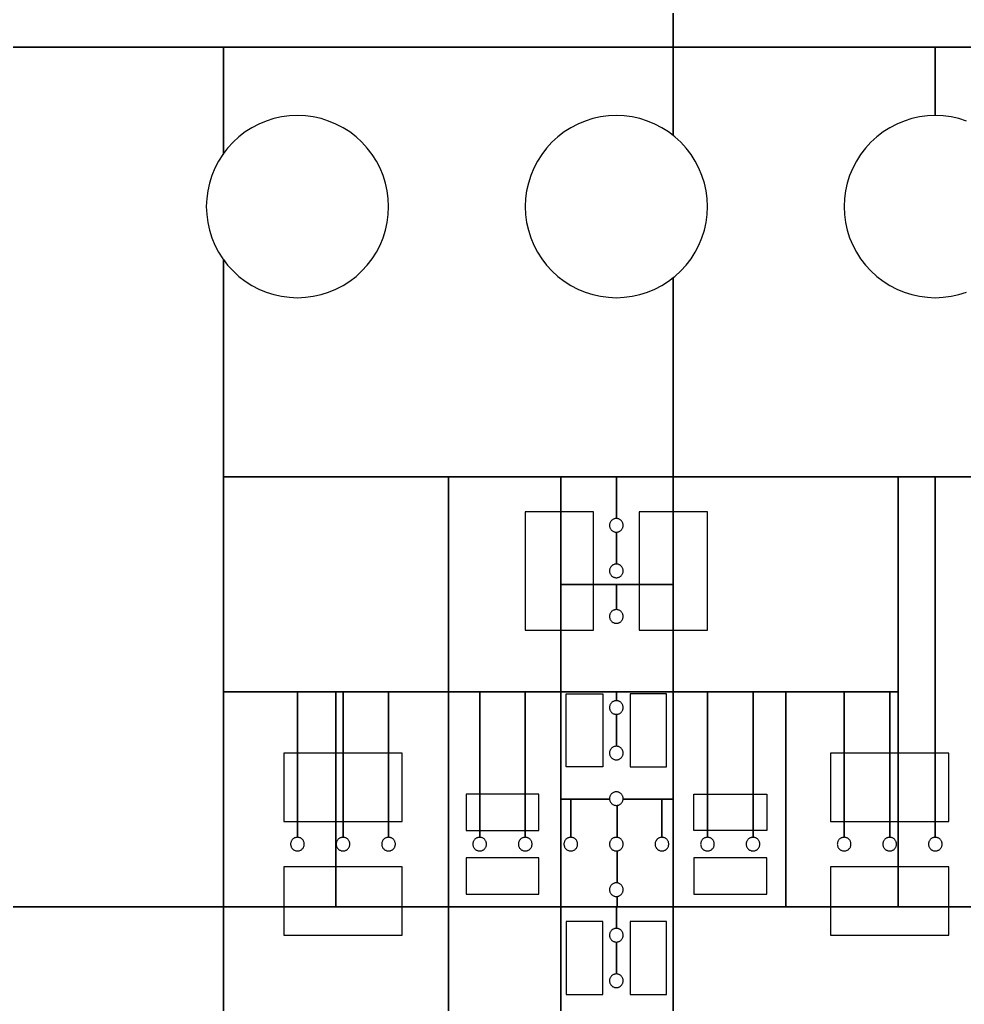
# Model space of a CAD drawing. Extents: x -52 to 52, y -50 to 50.
# Drawn here: x -41.101 to -40.8936, y 3.9998 to 4.216 of the extents above; entities that cross this region are included whole.
import ezdxf

# ---------------------------------------------------------------- set-up
doc = ezdxf.new("R2010")
doc.units = 0
for name, color, linetype in [('helperLayer', 6, 'CONTINUOUS'), ('largegap', 4, 'CONTINUOUS'), ('smallgap', 3, 'CONTINUOUS')]:
    doc.layers.add(name, color=color, linetype=linetype)

# ---------------------------------------------------------------- blocks, each defined once
blk = doc.blocks.new('Markers')
at = {"layer": 'largegap', "linetype": 'CONTINUOUS'}
for points in [[(-40.99, 4.072), (-40.975, 4.072), (-40.975, 4.098), (-40.99, 4.098), (-40.99, 4.072)], [(-40.99, 4.072), (-40.975, 4.072), (-40.975, 4.098), (-40.99, 4.098), (-40.99, 4.072)], [(-40.965, 4.072), (-40.95, 4.072), (-40.95, 4.098), (-40.965, 4.098), (-40.965, 4.072)], [(-40.965, 4.072), (-40.95, 4.072), (-40.95, 4.098), (-40.965, 4.098), (-40.965, 4.072)], [(-40.981, 4.042), (-40.981, 4.058), (-40.975, 4.058), (-40.973, 4.058), (-40.973, 4.042), (-40.981, 4.042)], [(-40.981, 4.042), (-40.981, 4.058), (-40.975, 4.058), (-40.973, 4.058), (-40.973, 4.042), (-40.981, 4.042)], [(-40.967, 4.042), (-40.959, 4.042), (-40.959, 4.058), (-40.967, 4.058), (-40.967, 4.042)], [(-40.967, 4.042), (-40.959, 4.042), (-40.959, 4.058), (-40.967, 4.058), (-40.967, 4.042)], [(-41.043, 4.03), (-41.017, 4.03), (-41.017, 4.045), (-41.043, 4.045), (-41.043, 4.03)], [(-41.043, 4.03), (-41.017, 4.03), (-41.017, 4.045), (-41.043, 4.045), (-41.043, 4.03)], [(-40.923, 4.03), (-40.897, 4.03), (-40.897, 4.045), (-40.923, 4.045), (-40.923, 4.03)], [(-40.923, 4.03), (-40.897, 4.03), (-40.897, 4.045), (-40.923, 4.045), (-40.923, 4.03)], [(-41.003, 4.028), (-40.987, 4.028), (-40.987, 4.036), (-41.003, 4.036), (-41.003, 4.028)], [(-41.003, 4.028), (-40.987, 4.028), (-40.987, 4.036), (-41.003, 4.036), (-41.003, 4.028)], [(-40.953, 4.028), (-40.953, 4.036), (-40.95, 4.036), (-40.937, 4.036), (-40.937, 4.028), (-40.953, 4.028)], [(-40.953, 4.028), (-40.953, 4.036), (-40.95, 4.036), (-40.937, 4.036), (-40.937, 4.028), (-40.953, 4.028)], [(-41.003, 4.014), (-40.987, 4.014), (-40.987, 4.022), (-41.003, 4.022), (-41.003, 4.014)], [(-41.003, 4.014), (-40.987, 4.014), (-40.987, 4.022), (-41.003, 4.022), (-41.003, 4.014)], [(-40.953, 4.014), (-40.937, 4.014), (-40.937, 4.022), (-40.953, 4.022), (-40.953, 4.014)], [(-40.953, 4.014), (-40.937, 4.014), (-40.937, 4.022), (-40.953, 4.022), (-40.953, 4.014)], [(-41.043, 4.005), (-41.017, 4.005), (-41.017, 4.02), (-41.043, 4.02), (-41.043, 4.005)], [(-41.043, 4.005), (-41.017, 4.005), (-41.017, 4.02), (-41.043, 4.02), (-41.043, 4.005)], [(-40.923, 4.005), (-40.897, 4.005), (-40.897, 4.02), (-40.923, 4.02), (-40.923, 4.005)], [(-40.923, 4.005), (-40.897, 4.005), (-40.897, 4.02), (-40.923, 4.02), (-40.923, 4.005)], [(-40.981, 3.992), (-40.973, 3.992), (-40.973, 4.008), (-40.981, 4.008), (-40.981, 3.992)], [(-40.981, 3.992), (-40.973, 3.992), (-40.973, 4.008), (-40.981, 4.008), (-40.981, 3.992)], [(-40.967, 3.992), (-40.959, 3.992), (-40.959, 4.008), (-40.967, 4.008), (-40.967, 3.992)], [(-40.967, 3.992), (-40.959, 3.992), (-40.959, 4.008), (-40.967, 4.008), (-40.967, 3.992)]]:
    blk.add_lwpolyline(points, close=True, dxfattribs=at)
at = {"layer": 'smallgap', "linetype": 'CONTINUOUS'}
for points in [[(-40.9575, 4.375001), (-40.9575, 4.200001), (-41.155, 4.200001)], [(-40.85875, 4.105626), (-40.9, 4.105626), (-40.91, 4.105626), (-40.92, 4.105626), (-40.94, 4.105626), (-40.95, 4.105626), (-40.9575, 4.105626), (-40.9575, 4.149407), (-40.957144, 4.14968), (-40.955858, 4.150859), (-40.954679, 4.152145), (-40.953617, 4.153529), (-40.952679, 4.155001), (-40.951874, 4.156549), (-40.951206, 4.158161), (-40.950681, 4.159825), (-40.950304, 4.161528), (-40.950076, 4.163258), (-40.95, 4.165001), (-40.950076, 4.166744), (-40.950304, 4.168474), (-40.950681, 4.170177), (-40.951206, 4.171841), (-40.951874, 4.173453), (-40.952679, 4.175001), (-40.953617, 4.176473), (-40.954679, 4.177857), (-40.955858, 4.179143), (-40.957144, 4.180322), (-40.9575, 4.180595), (-40.9575, 4.200001), (-40.95, 4.200001), (-40.94, 4.200001), (-40.92, 4.200001), (-40.9, 4.200001), (-40.9, 4.185001), (-40.901743, 4.184925), (-40.903473, 4.184697), (-40.905176, 4.18432), (-40.90684, 4.183795), (-40.908452, 4.183127), (-40.91, 4.182322), (-40.911472, 4.181384), (-40.912856, 4.180322), (-40.914142, 4.179143), (-40.915321, 4.177857), (-40.916383, 4.176473), (-40.917321, 4.175001), (-40.918126, 4.173453), (-40.918794, 4.171841), (-40.919319, 4.170177), (-40.919696, 4.168474), (-40.919924, 4.166744), (-40.92, 4.165001), (-40.919924, 4.163258), (-40.919696, 4.161528), (-40.919319, 4.159825), (-40.918794, 4.158161), (-40.918126, 4.156549), (-40.917321, 4.155001), (-40.916383, 4.153529), (-40.915321, 4.152145), (-40.914142, 4.150859), (-40.912856, 4.14968), (-40.911472, 4.148618), (-40.91, 4.14768), (-40.908452, 4.146875), (-40.90684, 4.146207), (-40.905176, 4.145682), (-40.903473, 4.145305), (-40.901743, 4.145077), (-40.9, 4.145001), (-40.898257, 4.145077), (-40.896527, 4.145305), (-40.894824, 4.145682), (-40.89316, 4.146207)], [(-40.89316, 4.183795), (-40.894824, 4.18432), (-40.896527, 4.184697), (-40.898257, 4.184925), (-40.9, 4.185001), (-40.9, 4.185001), (-40.9, 4.200001), (-40.85875, 4.200001)], [(-40.85875, 4.011251), (-40.908125, 4.011251), (-40.908125, 4.105626), (-40.9, 4.105626), (-40.9, 4.026501), (-40.900131, 4.026495), (-40.90026, 4.026478), (-40.900388, 4.02645), (-40.900513, 4.026411), (-40.900634, 4.02636), (-40.90075, 4.0263), (-40.90086, 4.02623), (-40.900964, 4.02615), (-40.901061, 4.026062), (-40.901149, 4.025965), (-40.901229, 4.025861), (-40.901299, 4.025751), (-40.901359, 4.025635), (-40.90141, 4.025514), (-40.901449, 4.025389), (-40.901477, 4.025261), (-40.901494, 4.025132), (-40.9015, 4.025001), (-40.901494, 4.02487), (-40.901477, 4.024741), (-40.901449, 4.024613), (-40.90141, 4.024488), (-40.901359, 4.024367), (-40.901299, 4.024251), (-40.901229, 4.024141), (-40.901149, 4.024037), (-40.901061, 4.02394), (-40.900964, 4.023852), (-40.90086, 4.023772), (-40.90075, 4.023702), (-40.900634, 4.023642), (-40.900513, 4.023591), (-40.900388, 4.023552), (-40.90026, 4.023524), (-40.900131, 4.023507), (-40.9, 4.023501), (-40.899869, 4.023507), (-40.89974, 4.023524), (-40.899612, 4.023552), (-40.899487, 4.023591), (-40.899366, 4.023642), (-40.89925, 4.023702), (-40.89914, 4.023772), (-40.899036, 4.023852), (-40.898939, 4.02394), (-40.898851, 4.024037), (-40.898771, 4.024141), (-40.898701, 4.024251), (-40.898641, 4.024367), (-40.89859, 4.024488), (-40.898551, 4.024613), (-40.898523, 4.024741), (-40.898506, 4.02487), (-40.8985, 4.025001), (-40.898506, 4.025132), (-40.898523, 4.025261), (-40.898551, 4.025389), (-40.89859, 4.025514), (-40.898641, 4.025635), (-40.898701, 4.025751), (-40.898771, 4.025861), (-40.898851, 4.025965), (-40.898939, 4.026062), (-40.899036, 4.02615), (-40.89914, 4.02623), (-40.89925, 4.0263), (-40.899366, 4.02636), (-40.899487, 4.026411), (-40.899612, 4.02645), (-40.89974, 4.026478), (-40.899869, 4.026495), (-40.9, 4.026501), (-40.9, 4.026501), (-40.9, 4.105626), (-40.85875, 4.105626)], [(-40.982188, 3.987658), (-40.982188, 4.011251), (-40.97, 4.011251), (-40.97, 4.006501), (-40.970131, 4.006495), (-40.97026, 4.006478), (-40.970388, 4.00645), (-40.970513, 4.006411), (-40.970634, 4.00636), (-40.97075, 4.0063), (-40.97086, 4.00623), (-40.970964, 4.00615), (-40.971061, 4.006062), (-40.971149, 4.005965), (-40.971229, 4.005861), (-40.971299, 4.005751), (-40.971359, 4.005635), (-40.97141, 4.005514), (-40.971449, 4.005389), (-40.971477, 4.005261), (-40.971494, 4.005132), (-40.9715, 4.005001), (-40.971494, 4.00487), (-40.971477, 4.004741), (-40.971449, 4.004613), (-40.971424, 4.004533), (-40.97141, 4.004488), (-40.971359, 4.004367), (-40.971299, 4.004251), (-40.971229, 4.004141), (-40.971149, 4.004037), (-40.971061, 4.00394), (-40.970964, 4.003852), (-40.97086, 4.003772), (-40.97075, 4.003702), (-40.970634, 4.003642), (-40.970513, 4.003591), (-40.970388, 4.003552), (-40.97026, 4.003524), (-40.970131, 4.003507), (-40.97, 4.003501), (-40.97, 3.996501), (-40.970131, 3.996495), (-40.97026, 3.996478), (-40.970388, 3.99645), (-40.970513, 3.996411), (-40.970634, 3.99636), (-40.97075, 3.9963), (-40.97086, 3.99623), (-40.970964, 3.99615), (-40.971061, 3.996062), (-40.971149, 3.995965), (-40.971229, 3.995861), (-40.971299, 3.995751), (-40.971359, 3.995635), (-40.97141, 3.995514), (-40.971449, 3.995389), (-40.971477, 3.995261), (-40.971494, 3.995132), (-40.9715, 3.995001), (-40.971494, 3.99487), (-40.971477, 3.994741), (-40.971449, 3.994613), (-40.97141, 3.994488), (-40.971359, 3.994367), (-40.971299, 3.994251), (-40.971229, 3.994141), (-40.971149, 3.994037), (-40.971061, 3.99394), (-40.970964, 3.993852), (-40.97086, 3.993772), (-40.97075, 3.993702), (-40.970634, 3.993642), (-40.970513, 3.993591), (-40.970388, 3.993552), (-40.97026, 3.993524), (-40.970131, 3.993507), (-40.97, 3.993501), (-40.969869, 3.993507), (-40.969844, 3.99351), (-40.96974, 3.993524), (-40.969612, 3.993552), (-40.969487, 3.993591), (-40.969366, 3.993642), (-40.96925, 3.993702), (-40.96914, 3.993772), (-40.969036, 3.993852), (-40.968939, 3.99394), (-40.968851, 3.994037), (-40.968771, 3.994141), (-40.968701, 3.994251), (-40.968641, 3.994367), (-40.96859, 3.994488), (-40.968551, 3.994613), (-40.968523, 3.994741), (-40.968506, 3.99487), (-40.9685, 3.995001), (-40.968506, 3.995132), (-40.968523, 3.995261), (-40.968551, 3.995389), (-40.96859, 3.995514), (-40.968641, 3.995635), (-40.968701, 3.995751), (-40.968771, 3.995861), (-40.968851, 3.995965), (-40.968939, 3.996062), (-40.969036, 3.99615), (-40.96914, 3.99623), (-40.96925, 3.9963), (-40.969366, 3.99636), (-40.969487, 3.996411), (-40.969612, 3.99645), (-40.96974, 3.996478), (-40.969844, 3.996492), (-40.969869, 3.996495), (-40.97, 3.996501), (-40.97, 4.003501), (-40.97, 4.003501), (-40.969869, 4.003507), (-40.969844, 4.00351), (-40.96974, 4.003524), (-40.969612, 4.003552), (-40.969487, 4.003591), (-40.969366, 4.003642), (-40.96925, 4.003702), (-40.96914, 4.003772), (-40.969036, 4.003852), (-40.968939, 4.00394), (-40.968851, 4.004037), (-40.968771, 4.004141), (-40.968701, 4.004251), (-40.968641, 4.004367), (-40.96859, 4.004488), (-40.968576, 4.004533), (-40.968551, 4.004613), (-40.968523, 4.004741), (-40.968506, 4.00487), (-40.9685, 4.005001), (-40.968506, 4.005132), (-40.968523, 4.005261), (-40.968551, 4.005389), (-40.96859, 4.005514), (-40.968641, 4.005635), (-40.968701, 4.005751), (-40.968771, 4.005861), (-40.968851, 4.005965), (-40.968939, 4.006062), (-40.969036, 4.00615), (-40.96914, 4.00623), (-40.96925, 4.0063), (-40.969366, 4.00636), (-40.969487, 4.006411), (-40.969612, 4.00645), (-40.96974, 4.006478), (-40.969844, 4.006492), (-40.969869, 4.006495), (-40.97, 4.006501), (-40.97, 4.006501), (-40.97, 4.011251), (-40.9575, 4.011251), (-40.9575, 3.987658)], [(-40.76, 3.822501), (-40.9575, 3.822501), (-40.9575, 3.822501), (-40.9575, 4.011251), (-40.774501, 4.011251), (-40.774142, 4.010859), (-40.772856, 4.00968), (-40.771472, 4.008618), (-40.77, 4.00768), (-40.768452, 4.006875), (-40.76684, 4.006207), (-40.765176, 4.005682), (-40.763473, 4.005305)]]:
    blk.add_lwpolyline(points, dxfattribs=at)
for points in [[(-40.9575, 4.200001), (-40.9575, 4.294376), (-40.85875, 4.294376), (-40.85875, 4.200001), (-40.9575, 4.200001)], [(-41.155, 4.011251), (-41.155, 4.200001), (-41.05625, 4.200001), (-41.05625, 4.176646), (-41.056383, 4.176473), (-41.057321, 4.175001), (-41.058126, 4.173453), (-41.058794, 4.171841), (-41.059319, 4.170177), (-41.059696, 4.168474), (-41.059924, 4.166744), (-41.06, 4.165001), (-41.059924, 4.163258), (-41.059696, 4.161528), (-41.059319, 4.159825), (-41.058794, 4.158161), (-41.058126, 4.156549), (-41.057321, 4.155001), (-41.056383, 4.153529), (-41.05625, 4.153356), (-41.05625, 4.011251), (-41.155, 4.011251)], [(-41.05625, 4.200001), (-41, 4.200001), (-40.9575, 4.200001), (-40.9575, 4.180595), (-40.958528, 4.181384), (-40.96, 4.182322), (-40.961548, 4.183127), (-40.96316, 4.183795), (-40.964824, 4.18432), (-40.966527, 4.184697), (-40.968257, 4.184925), (-40.97, 4.185001), (-40.971743, 4.184925), (-40.973473, 4.184697), (-40.975176, 4.18432), (-40.97684, 4.183795), (-40.978452, 4.183127), (-40.98, 4.182322), (-40.981472, 4.181384), (-40.982856, 4.180322), (-40.984142, 4.179143), (-40.985321, 4.177857), (-40.986383, 4.176473), (-40.987321, 4.175001), (-40.988126, 4.173453), (-40.988794, 4.171841), (-40.989319, 4.170177), (-40.989696, 4.168474), (-40.989924, 4.166744), (-40.99, 4.165001), (-40.989924, 4.163258), (-40.989696, 4.161528), (-40.989319, 4.159825), (-40.988794, 4.158161), (-40.988126, 4.156549), (-40.987321, 4.155001), (-40.986383, 4.153529), (-40.985321, 4.152145), (-40.984142, 4.150859), (-40.982856, 4.14968), (-40.981472, 4.148618), (-40.98, 4.14768), (-40.978452, 4.146875), (-40.97684, 4.146207), (-40.975176, 4.145682), (-40.973473, 4.145305), (-40.971743, 4.145077), (-40.97, 4.145001), (-40.968257, 4.145077), (-40.966527, 4.145305), (-40.964824, 4.145682), (-40.96316, 4.146207), (-40.961548, 4.146875), (-40.96, 4.14768), (-40.958528, 4.148618), (-40.9575, 4.149407), (-40.9575, 4.105626), (-40.96, 4.105626), (-40.97, 4.105626), (-40.98, 4.105626), (-40.99, 4.105626), (-41, 4.105626), (-41.02, 4.105626), (-41.03, 4.105626), (-41.04, 4.105626), (-41.05625, 4.105626), (-41.05625, 4.153356), (-41.055321, 4.152145), (-41.054142, 4.150859), (-41.052856, 4.14968), (-41.051472, 4.148618), (-41.05, 4.14768), (-41.048452, 4.146875), (-41.04684, 4.146207), (-41.045176, 4.145682), (-41.043473, 4.145305), (-41.041743, 4.145077), (-41.04, 4.145001), (-41.038257, 4.145077), (-41.036527, 4.145305), (-41.034824, 4.145682), (-41.03316, 4.146207), (-41.031548, 4.146875), (-41.03, 4.14768), (-41.028528, 4.148618), (-41.027144, 4.14968), (-41.025858, 4.150859), (-41.024679, 4.152145), (-41.023617, 4.153529), (-41.022679, 4.155001), (-41.021874, 4.156549), (-41.021206, 4.158161), (-41.020681, 4.159825), (-41.020304, 4.161528), (-41.020076, 4.163258), (-41.02, 4.165001), (-41.020076, 4.166744), (-41.020304, 4.168474), (-41.020681, 4.170177), (-41.021206, 4.171841), (-41.021874, 4.173453), (-41.022679, 4.175001), (-41.023617, 4.176473), (-41.024679, 4.177857), (-41.025858, 4.179143), (-41.027144, 4.180322), (-41.028528, 4.181384), (-41.03, 4.182322), (-41.031548, 4.183127), (-41.03316, 4.183795), (-41.034824, 4.18432), (-41.036527, 4.184697), (-41.038257, 4.184925), (-41.04, 4.185001), (-41.041743, 4.184925), (-41.043473, 4.184697), (-41.045176, 4.18432), (-41.04684, 4.183795), (-41.048452, 4.183127), (-41.05, 4.182322), (-41.051472, 4.181384), (-41.052856, 4.180322), (-41.054142, 4.179143), (-41.055321, 4.177857), (-41.05625, 4.176646), (-41.05625, 4.200001)], [(-41.03, 4.105626), (-41.02, 4.105626), (-41.006875, 4.105626), (-41.006875, 4.058439), (-41.02, 4.058439), (-41.03, 4.058439), (-41.04, 4.058439), (-41.05625, 4.058439), (-41.05625, 4.105626), (-41.04, 4.105626), (-41.03, 4.105626)], [(-41.006875, 4.058439), (-41.006875, 4.105626), (-40.982188, 4.105626), (-40.982188, 4.058439), (-41.006875, 4.058439)], [(-40.97, 4.096501), (-40.97, 4.105626), (-40.9575, 4.105626), (-40.9575, 4.082033), (-40.97, 4.082033), (-40.982188, 4.082033), (-40.982188, 4.105626), (-40.97, 4.105626), (-40.97, 4.096501), (-40.970131, 4.096495), (-40.97026, 4.096478), (-40.970388, 4.09645), (-40.970513, 4.096411), (-40.970634, 4.09636), (-40.97075, 4.0963), (-40.97086, 4.09623), (-40.970964, 4.09615), (-40.971061, 4.096062), (-40.971149, 4.095965), (-40.971229, 4.095861), (-40.971299, 4.095751), (-40.971359, 4.095635), (-40.97141, 4.095514), (-40.971449, 4.095389), (-40.971477, 4.095261), (-40.971494, 4.095132), (-40.9715, 4.095001), (-40.971494, 4.09487), (-40.971477, 4.094741), (-40.971449, 4.094613), (-40.97141, 4.094488), (-40.971359, 4.094367), (-40.971299, 4.094251), (-40.971229, 4.094141), (-40.971149, 4.094037), (-40.971061, 4.09394), (-40.970964, 4.093852), (-40.97086, 4.093772), (-40.97075, 4.093702), (-40.970634, 4.093642), (-40.970513, 4.093591), (-40.970388, 4.093552), (-40.97026, 4.093524), (-40.970131, 4.093507), (-40.97, 4.093501), (-40.97, 4.086501), (-40.970131, 4.086495), (-40.97026, 4.086478), (-40.970388, 4.08645), (-40.970513, 4.086411), (-40.970634, 4.08636), (-40.97075, 4.0863), (-40.97086, 4.08623), (-40.970964, 4.08615), (-40.971061, 4.086062), (-40.971149, 4.085965), (-40.971229, 4.085861), (-40.971299, 4.085751), (-40.971359, 4.085635), (-40.97141, 4.085514), (-40.971449, 4.085389), (-40.971477, 4.085261), (-40.971494, 4.085132), (-40.9715, 4.085001), (-40.971494, 4.08487), (-40.971477, 4.084741), (-40.971449, 4.084613), (-40.97141, 4.084488), (-40.971359, 4.084367), (-40.971299, 4.084251), (-40.971229, 4.084141), (-40.971149, 4.084037), (-40.971061, 4.08394), (-40.970964, 4.083852), (-40.97086, 4.083772), (-40.97075, 4.083702), (-40.970634, 4.083642), (-40.970513, 4.083591), (-40.970388, 4.083552), (-40.97026, 4.083524), (-40.970131, 4.083507), (-40.97, 4.083501), (-40.969869, 4.083507), (-40.96974, 4.083524), (-40.969612, 4.083552), (-40.969487, 4.083591), (-40.969366, 4.083642), (-40.96925, 4.083702), (-40.96914, 4.083772), (-40.969036, 4.083852), (-40.968939, 4.08394), (-40.968851, 4.084037), (-40.968771, 4.084141), (-40.968701, 4.084251), (-40.968641, 4.084367), (-40.96859, 4.084488), (-40.968551, 4.084613), (-40.968523, 4.084741), (-40.968506, 4.08487), (-40.9685, 4.085001), (-40.968506, 4.085132), (-40.968523, 4.085261), (-40.968551, 4.085389), (-40.96859, 4.085514), (-40.968641, 4.085635), (-40.968701, 4.085751), (-40.968771, 4.085861), (-40.968851, 4.085965), (-40.968939, 4.086062), (-40.969036, 4.08615), (-40.96914, 4.08623), (-40.96925, 4.0863), (-40.969366, 4.08636), (-40.969487, 4.086411), (-40.969612, 4.08645), (-40.96974, 4.086478), (-40.969869, 4.086495), (-40.97, 4.086501), (-40.97, 4.093501), (-40.97, 4.093501), (-40.969869, 4.093507), (-40.96974, 4.093524), (-40.969612, 4.093552), (-40.969487, 4.093591), (-40.969366, 4.093642), (-40.96925, 4.093702), (-40.96914, 4.093772), (-40.969036, 4.093852), (-40.968939, 4.09394), (-40.968851, 4.094037), (-40.968771, 4.094141), (-40.968701, 4.094251), (-40.968641, 4.094367), (-40.96859, 4.094488), (-40.968551, 4.094613), (-40.968523, 4.094741), (-40.968506, 4.09487), (-40.9685, 4.095001), (-40.968506, 4.095132), (-40.968523, 4.095261), (-40.968551, 4.095389), (-40.96859, 4.095514), (-40.968641, 4.095635), (-40.968701, 4.095751), (-40.968771, 4.095861), (-40.968851, 4.095965), (-40.968939, 4.096062), (-40.969036, 4.09615), (-40.96914, 4.09623), (-40.96925, 4.0963), (-40.969366, 4.09636), (-40.969487, 4.096411), (-40.969612, 4.09645), (-40.96974, 4.096478), (-40.969869, 4.096495), (-40.97, 4.096501)], [(-40.92, 4.105626), (-40.91, 4.105626), (-40.908125, 4.105626), (-40.908125, 4.058439), (-40.91, 4.058439), (-40.92, 4.058439), (-40.94, 4.058439), (-40.95, 4.058439), (-40.9575, 4.058439), (-40.9575, 4.105626), (-40.95, 4.105626), (-40.94, 4.105626), (-40.92, 4.105626)], [(-40.97, 4.076501), (-40.97, 4.082033), (-40.9575, 4.082033), (-40.9575, 4.058439), (-40.982188, 4.058439), (-40.982188, 4.082033), (-40.97, 4.082033), (-40.97, 4.076501), (-40.970131, 4.076495), (-40.97026, 4.076478), (-40.970388, 4.07645), (-40.970513, 4.076411), (-40.970634, 4.07636), (-40.97075, 4.0763), (-40.97086, 4.07623), (-40.970964, 4.07615), (-40.971061, 4.076062), (-40.971149, 4.075965), (-40.971229, 4.075861), (-40.971299, 4.075751), (-40.971359, 4.075635), (-40.97141, 4.075514), (-40.971449, 4.075389), (-40.971477, 4.075261), (-40.971494, 4.075132), (-40.9715, 4.075001), (-40.971494, 4.07487), (-40.971477, 4.074741), (-40.971449, 4.074613), (-40.97141, 4.074488), (-40.971359, 4.074367), (-40.971299, 4.074251), (-40.971229, 4.074141), (-40.971149, 4.074037), (-40.971061, 4.07394), (-40.970964, 4.073852), (-40.97086, 4.073772), (-40.97075, 4.073702), (-40.970634, 4.073642), (-40.970513, 4.073591), (-40.970388, 4.073552), (-40.97026, 4.073524), (-40.970131, 4.073507), (-40.97, 4.073501), (-40.969869, 4.073507), (-40.96974, 4.073524), (-40.969612, 4.073552), (-40.969487, 4.073591), (-40.969366, 4.073642), (-40.96925, 4.073702), (-40.96914, 4.073772), (-40.969036, 4.073852), (-40.968939, 4.07394), (-40.968851, 4.074037), (-40.968771, 4.074141), (-40.968701, 4.074251), (-40.968641, 4.074367), (-40.96859, 4.074488), (-40.968551, 4.074613), (-40.968523, 4.074741), (-40.968506, 4.07487), (-40.9685, 4.075001), (-40.968506, 4.075132), (-40.968523, 4.075261), (-40.968551, 4.075389), (-40.96859, 4.075514), (-40.968641, 4.075635), (-40.968701, 4.075751), (-40.968771, 4.075861), (-40.968851, 4.075965), (-40.968939, 4.076062), (-40.969036, 4.07615), (-40.96914, 4.07623), (-40.96925, 4.0763), (-40.969366, 4.07636), (-40.969487, 4.076411), (-40.969612, 4.07645), (-40.96974, 4.076478), (-40.969869, 4.076495), (-40.97, 4.076501)], [(-41.04, 4.026501), (-41.04, 4.058439), (-41.031563, 4.058439), (-41.031563, 4.011251), (-41.05625, 4.011251), (-41.05625, 4.058439), (-41.04, 4.058439), (-41.04, 4.026501), (-41.040131, 4.026495), (-41.04026, 4.026478), (-41.040388, 4.02645), (-41.040513, 4.026411), (-41.040634, 4.02636), (-41.04075, 4.0263), (-41.04086, 4.02623), (-41.040964, 4.02615), (-41.041061, 4.026062), (-41.041149, 4.025965), (-41.041229, 4.025861), (-41.041299, 4.025751), (-41.041359, 4.025635), (-41.04141, 4.025514), (-41.041449, 4.025389), (-41.041477, 4.025261), (-41.041494, 4.025132), (-41.0415, 4.025001), (-41.041494, 4.02487), (-41.041477, 4.024741), (-41.041449, 4.024613), (-41.04141, 4.024488), (-41.041359, 4.024367), (-41.041299, 4.024251), (-41.041229, 4.024141), (-41.041149, 4.024037), (-41.041061, 4.02394), (-41.040964, 4.023852), (-41.04086, 4.023772), (-41.04075, 4.023702), (-41.040634, 4.023642), (-41.040513, 4.023591), (-41.040388, 4.023552), (-41.04026, 4.023524), (-41.040131, 4.023507), (-41.04, 4.023501), (-41.039869, 4.023507), (-41.03974, 4.023524), (-41.039612, 4.023552), (-41.039487, 4.023591), (-41.039366, 4.023642), (-41.03925, 4.023702), (-41.03914, 4.023772), (-41.039036, 4.023852), (-41.038939, 4.02394), (-41.038851, 4.024037), (-41.038771, 4.024141), (-41.038701, 4.024251), (-41.038641, 4.024367), (-41.03859, 4.024488), (-41.038551, 4.024613), (-41.038523, 4.024741), (-41.038506, 4.02487), (-41.0385, 4.025001), (-41.038506, 4.025132), (-41.038523, 4.025261), (-41.038551, 4.025389), (-41.03859, 4.025514), (-41.038641, 4.025635), (-41.038701, 4.025751), (-41.038771, 4.025861), (-41.038851, 4.025965), (-41.038939, 4.026062), (-41.039036, 4.02615), (-41.03914, 4.02623), (-41.03925, 4.0263), (-41.039366, 4.02636), (-41.039487, 4.026411), (-41.039612, 4.02645), (-41.03974, 4.026478), (-41.039869, 4.026495), (-41.04, 4.026501)], [(-41.02, 4.026501), (-41.02, 4.058439), (-41.006875, 4.058439), (-41.006875, 4.011251), (-41.031563, 4.011251), (-41.031563, 4.058439), (-41.03, 4.058439), (-41.03, 4.026501), (-41.030131, 4.026495), (-41.03026, 4.026478), (-41.030388, 4.02645), (-41.030513, 4.026411), (-41.030634, 4.02636), (-41.03075, 4.0263), (-41.03086, 4.02623), (-41.030964, 4.02615), (-41.031061, 4.026062), (-41.031149, 4.025965), (-41.031229, 4.025861), (-41.031299, 4.025751), (-41.031359, 4.025635), (-41.03141, 4.025514), (-41.031449, 4.025389), (-41.031477, 4.025261), (-41.031494, 4.025132), (-41.0315, 4.025001), (-41.031494, 4.02487), (-41.031477, 4.024741), (-41.031449, 4.024613), (-41.03141, 4.024488), (-41.031359, 4.024367), (-41.031299, 4.024251), (-41.031229, 4.024141), (-41.031149, 4.024037), (-41.031061, 4.02394), (-41.030964, 4.023852), (-41.03086, 4.023772), (-41.03075, 4.023702), (-41.030634, 4.023642), (-41.030513, 4.023591), (-41.030388, 4.023552), (-41.03026, 4.023524), (-41.030131, 4.023507), (-41.03, 4.023501), (-41.029869, 4.023507), (-41.02974, 4.023524), (-41.029612, 4.023552), (-41.029487, 4.023591), (-41.029366, 4.023642), (-41.02925, 4.023702), (-41.02914, 4.023772), (-41.029036, 4.023852), (-41.028939, 4.02394), (-41.028851, 4.024037), (-41.028771, 4.024141), (-41.028701, 4.024251), (-41.028641, 4.024367), (-41.02859, 4.024488), (-41.028551, 4.024613), (-41.028523, 4.024741), (-41.028506, 4.02487), (-41.0285, 4.025001), (-41.028506, 4.025132), (-41.028523, 4.025261), (-41.028551, 4.025389), (-41.02859, 4.025514), (-41.028641, 4.025635), (-41.028701, 4.025751), (-41.028771, 4.025861), (-41.028851, 4.025965), (-41.028939, 4.026062), (-41.029036, 4.02615), (-41.02914, 4.02623), (-41.02925, 4.0263), (-41.029366, 4.02636), (-41.029487, 4.026411), (-41.029612, 4.02645), (-41.02974, 4.026478), (-41.029869, 4.026495), (-41.03, 4.026501), (-41.03, 4.058439), (-41.02, 4.058439), (-41.02, 4.026501), (-41.020131, 4.026495), (-41.02026, 4.026478), (-41.020388, 4.02645), (-41.020513, 4.026411), (-41.020634, 4.02636), (-41.02075, 4.0263), (-41.02086, 4.02623), (-41.020964, 4.02615), (-41.021061, 4.026062), (-41.021149, 4.025965), (-41.021229, 4.025861), (-41.021299, 4.025751), (-41.021359, 4.025635), (-41.02141, 4.025514), (-41.021449, 4.025389), (-41.021477, 4.025261), (-41.021494, 4.025132), (-41.0215, 4.025001), (-41.021494, 4.02487), (-41.021477, 4.024741), (-41.021449, 4.024613), (-41.02141, 4.024488), (-41.021359, 4.024367), (-41.021299, 4.024251), (-41.021229, 4.024141), (-41.021149, 4.024037), (-41.021061, 4.02394), (-41.020964, 4.023852), (-41.02086, 4.023772), (-41.02075, 4.023702), (-41.020634, 4.023642), (-41.020513, 4.023591), (-41.020388, 4.023552), (-41.02026, 4.023524), (-41.020131, 4.023507), (-41.02, 4.023501), (-41.019869, 4.023507), (-41.01974, 4.023524), (-41.019612, 4.023552), (-41.019487, 4.023591), (-41.019366, 4.023642), (-41.01925, 4.023702), (-41.01914, 4.023772), (-41.019036, 4.023852), (-41.018939, 4.02394), (-41.018851, 4.024037), (-41.018771, 4.024141), (-41.018701, 4.024251), (-41.018641, 4.024367), (-41.01859, 4.024488), (-41.018551, 4.024613), (-41.018523, 4.024741), (-41.018506, 4.02487), (-41.0185, 4.025001), (-41.018506, 4.025132), (-41.018523, 4.025261), (-41.018551, 4.025389), (-41.01859, 4.025514), (-41.018641, 4.025635), (-41.018701, 4.025751), (-41.018771, 4.025861), (-41.018851, 4.025965), (-41.018939, 4.026062), (-41.019036, 4.02615), (-41.01914, 4.02623), (-41.01925, 4.0263), (-41.019366, 4.02636), (-41.019487, 4.026411), (-41.019612, 4.02645), (-41.01974, 4.026478), (-41.019869, 4.026495), (-41.02, 4.026501)], [(-40.99, 4.026501), (-40.99, 4.058439), (-40.982188, 4.058439), (-40.982188, 4.011251), (-41.006875, 4.011251), (-41.006875, 4.058439), (-41, 4.058439), (-41, 4.026501), (-41.000131, 4.026495), (-41.00026, 4.026478), (-41.000388, 4.02645), (-41.000513, 4.026411), (-41.000634, 4.02636), (-41.00075, 4.0263), (-41.00086, 4.02623), (-41.000964, 4.02615), (-41.001061, 4.026062), (-41.001149, 4.025965), (-41.001229, 4.025861), (-41.001299, 4.025751), (-41.001359, 4.025635), (-41.00141, 4.025514), (-41.001449, 4.025389), (-41.001477, 4.025261), (-41.001494, 4.025132), (-41.0015, 4.025001), (-41.001494, 4.02487), (-41.001477, 4.024741), (-41.001449, 4.024613), (-41.00141, 4.024488), (-41.001359, 4.024367), (-41.001299, 4.024251), (-41.001229, 4.024141), (-41.001149, 4.024037), (-41.001061, 4.02394), (-41.000964, 4.023852), (-41.00086, 4.023772), (-41.00075, 4.023702), (-41.000634, 4.023642), (-41.000513, 4.023591), (-41.000388, 4.023552), (-41.00026, 4.023524), (-41.000131, 4.023507), (-41, 4.023501), (-40.999869, 4.023507), (-40.99974, 4.023524), (-40.999612, 4.023552), (-40.999487, 4.023591), (-40.999366, 4.023642), (-40.99925, 4.023702), (-40.99914, 4.023772), (-40.999036, 4.023852), (-40.998939, 4.02394), (-40.998851, 4.024037), (-40.998771, 4.024141), (-40.998701, 4.024251), (-40.998641, 4.024367), (-40.99859, 4.024488), (-40.998551, 4.024613), (-40.998523, 4.024741), (-40.998506, 4.02487), (-40.9985, 4.025001), (-40.998506, 4.025132), (-40.998523, 4.025261), (-40.998551, 4.025389), (-40.99859, 4.025514), (-40.998641, 4.025635), (-40.998701, 4.025751), (-40.998771, 4.025861), (-40.998851, 4.025965), (-40.998939, 4.026062), (-40.999036, 4.02615), (-40.99914, 4.02623), (-40.99925, 4.0263), (-40.999366, 4.02636), (-40.999487, 4.026411), (-40.999612, 4.02645), (-40.99974, 4.026478), (-40.999869, 4.026495), (-41, 4.026501), (-41, 4.058439), (-40.99, 4.058439), (-40.99, 4.026501), (-40.990131, 4.026495), (-40.99026, 4.026478), (-40.990388, 4.02645), (-40.990513, 4.026411), (-40.990634, 4.02636), (-40.99075, 4.0263), (-40.99086, 4.02623), (-40.990964, 4.02615), (-40.991061, 4.026062), (-40.991149, 4.025965), (-40.991229, 4.025861), (-40.991299, 4.025751), (-40.991359, 4.025635), (-40.99141, 4.025514), (-40.991449, 4.025389), (-40.991477, 4.025261), (-40.991494, 4.025132), (-40.9915, 4.025001), (-40.991494, 4.02487), (-40.991477, 4.024741), (-40.991449, 4.024613), (-40.99141, 4.024488), (-40.991359, 4.024367), (-40.991299, 4.024251), (-40.991229, 4.024141), (-40.991149, 4.024037), (-40.991061, 4.02394), (-40.990964, 4.023852), (-40.99086, 4.023772), (-40.99075, 4.023702), (-40.990634, 4.023642), (-40.990513, 4.023591), (-40.990388, 4.023552), (-40.99026, 4.023524), (-40.990131, 4.023507), (-40.99, 4.023501), (-40.989869, 4.023507), (-40.98974, 4.023524), (-40.989612, 4.023552), (-40.989487, 4.023591), (-40.989366, 4.023642), (-40.98925, 4.023702), (-40.98914, 4.023772), (-40.989036, 4.023852), (-40.988939, 4.02394), (-40.988851, 4.024037), (-40.988771, 4.024141), (-40.988701, 4.024251), (-40.988641, 4.024367), (-40.98859, 4.024488), (-40.988551, 4.024613), (-40.988523, 4.024741), (-40.988506, 4.02487), (-40.9885, 4.025001), (-40.988506, 4.025132), (-40.988523, 4.025261), (-40.988551, 4.025389), (-40.98859, 4.025514), (-40.988641, 4.025635), (-40.988701, 4.025751), (-40.988771, 4.025861), (-40.988851, 4.025965), (-40.988939, 4.026062), (-40.989036, 4.02615), (-40.98914, 4.02623), (-40.98925, 4.0263), (-40.989366, 4.02636), (-40.989487, 4.026411), (-40.989612, 4.02645), (-40.98974, 4.026478), (-40.989869, 4.026495), (-40.99, 4.026501)], [(-40.97, 4.058439), (-40.96, 4.058439), (-40.9575, 4.058439), (-40.9575, 4.034845), (-40.96, 4.034845), (-40.968509, 4.034845), (-40.968506, 4.03487), (-40.9685, 4.035001), (-40.968506, 4.035132), (-40.968523, 4.035261), (-40.968551, 4.035389), (-40.96859, 4.035514), (-40.968641, 4.035635), (-40.968701, 4.035751), (-40.968771, 4.035861), (-40.968851, 4.035965), (-40.968939, 4.036062), (-40.969036, 4.03615), (-40.96914, 4.03623), (-40.96925, 4.0363), (-40.969366, 4.03636), (-40.969487, 4.036411), (-40.969612, 4.03645), (-40.96974, 4.036478), (-40.969869, 4.036495), (-40.97, 4.036501), (-40.970131, 4.036495), (-40.97026, 4.036478), (-40.970388, 4.03645), (-40.970513, 4.036411), (-40.970634, 4.03636), (-40.97075, 4.0363), (-40.97086, 4.03623), (-40.970964, 4.03615), (-40.971061, 4.036062), (-40.971149, 4.035965), (-40.971229, 4.035861), (-40.971299, 4.035751), (-40.971359, 4.035635), (-40.97141, 4.035514), (-40.971449, 4.035389), (-40.971477, 4.035261), (-40.971494, 4.035132), (-40.9715, 4.035001), (-40.971494, 4.03487), (-40.971491, 4.034845), (-40.98, 4.034845), (-40.982188, 4.034845), (-40.982188, 4.058439), (-40.98, 4.058439), (-40.97, 4.058439), (-40.97, 4.056501), (-40.970131, 4.056495), (-40.97026, 4.056478), (-40.970388, 4.05645), (-40.970513, 4.056411), (-40.970634, 4.05636), (-40.97075, 4.0563), (-40.97086, 4.05623), (-40.970964, 4.05615), (-40.971061, 4.056062), (-40.971149, 4.055965), (-40.971229, 4.055861), (-40.971299, 4.055751), (-40.971359, 4.055635), (-40.97141, 4.055514), (-40.971449, 4.055389), (-40.971477, 4.055261), (-40.971494, 4.055132), (-40.9715, 4.055001), (-40.971494, 4.05487), (-40.971477, 4.054741), (-40.971449, 4.054613), (-40.97141, 4.054488), (-40.971359, 4.054367), (-40.971299, 4.054251), (-40.971229, 4.054141), (-40.971149, 4.054037), (-40.971061, 4.05394), (-40.970964, 4.053852), (-40.97086, 4.053772), (-40.97075, 4.053702), (-40.970634, 4.053642), (-40.970513, 4.053591), (-40.970388, 4.053552), (-40.97026, 4.053524), (-40.970131, 4.053507), (-40.97, 4.053501), (-40.97, 4.046501), (-40.970131, 4.046495), (-40.97026, 4.046478), (-40.970388, 4.04645), (-40.970513, 4.046411), (-40.970634, 4.04636), (-40.97075, 4.0463), (-40.97086, 4.04623), (-40.970964, 4.04615), (-40.971061, 4.046062), (-40.971149, 4.045965), (-40.971229, 4.045861), (-40.971299, 4.045751), (-40.971359, 4.045635), (-40.97141, 4.045514), (-40.971449, 4.045389), (-40.971477, 4.045261), (-40.971494, 4.045132), (-40.9715, 4.045001), (-40.971494, 4.04487), (-40.971477, 4.044741), (-40.971449, 4.044613), (-40.97141, 4.044488), (-40.971359, 4.044367), (-40.971299, 4.044251), (-40.971229, 4.044141), (-40.971149, 4.044037), (-40.971061, 4.04394), (-40.970964, 4.043852), (-40.97086, 4.043772), (-40.97075, 4.043702), (-40.970634, 4.043642), (-40.970513, 4.043591), (-40.970388, 4.043552), (-40.97026, 4.043524), (-40.970131, 4.043507), (-40.97, 4.043501), (-40.969869, 4.043507), (-40.96974, 4.043524), (-40.969612, 4.043552), (-40.969487, 4.043591), (-40.969366, 4.043642), (-40.96925, 4.043702), (-40.96914, 4.043772), (-40.969036, 4.043852), (-40.968939, 4.04394), (-40.968851, 4.044037), (-40.968771, 4.044141), (-40.968701, 4.044251), (-40.968641, 4.044367), (-40.96859, 4.044488), (-40.968551, 4.044613), (-40.968523, 4.044741), (-40.968506, 4.04487), (-40.9685, 4.045001), (-40.968506, 4.045132), (-40.968523, 4.045261), (-40.968551, 4.045389), (-40.96859, 4.045514), (-40.968641, 4.045635), (-40.968701, 4.045751), (-40.968771, 4.045861), (-40.968851, 4.045965), (-40.968939, 4.046062), (-40.969036, 4.04615), (-40.96914, 4.04623), (-40.96925, 4.0463), (-40.969366, 4.04636), (-40.969487, 4.046411), (-40.969612, 4.04645), (-40.96974, 4.046478), (-40.969869, 4.046495), (-40.97, 4.046501), (-40.97, 4.053501), (-40.97, 4.053501), (-40.969869, 4.053507), (-40.96974, 4.053524), (-40.969612, 4.053552), (-40.969487, 4.053591), (-40.969366, 4.053642), (-40.96925, 4.053702), (-40.96914, 4.053772), (-40.969036, 4.053852), (-40.968939, 4.05394), (-40.968851, 4.054037), (-40.968771, 4.054141), (-40.968701, 4.054251), (-40.968641, 4.054367), (-40.96859, 4.054488), (-40.968551, 4.054613), (-40.968523, 4.054741), (-40.968506, 4.05487), (-40.9685, 4.055001), (-40.968506, 4.055132), (-40.968523, 4.055261), (-40.968551, 4.055389), (-40.96859, 4.055514), (-40.968641, 4.055635), (-40.968701, 4.055751), (-40.968771, 4.055861), (-40.968851, 4.055965), (-40.968939, 4.056062), (-40.969036, 4.05615), (-40.96914, 4.05623), (-40.96925, 4.0563), (-40.969366, 4.05636), (-40.969487, 4.056411), (-40.969612, 4.05645), (-40.96974, 4.056478), (-40.969869, 4.056495), (-40.97, 4.056501), (-40.97, 4.058439)], [(-40.94, 4.026501), (-40.94, 4.058439), (-40.932813, 4.058439), (-40.932813, 4.011251), (-40.9575, 4.011251), (-40.9575, 4.058439), (-40.95, 4.058439), (-40.95, 4.026501), (-40.950131, 4.026495), (-40.95026, 4.026478), (-40.950388, 4.02645), (-40.950513, 4.026411), (-40.950634, 4.02636), (-40.95075, 4.0263), (-40.95086, 4.02623), (-40.950964, 4.02615), (-40.951061, 4.026062), (-40.951149, 4.025965), (-40.951229, 4.025861), (-40.951299, 4.025751), (-40.951359, 4.025635), (-40.95141, 4.025514), (-40.951449, 4.025389), (-40.951477, 4.025261), (-40.951494, 4.025132), (-40.9515, 4.025001), (-40.951494, 4.02487), (-40.951477, 4.024741), (-40.951449, 4.024613), (-40.95141, 4.024488), (-40.951359, 4.024367), (-40.951299, 4.024251), (-40.951229, 4.024141), (-40.951149, 4.024037), (-40.951061, 4.02394), (-40.950964, 4.023852), (-40.95086, 4.023772), (-40.95075, 4.023702), (-40.950634, 4.023642), (-40.950513, 4.023591), (-40.950388, 4.023552), (-40.95026, 4.023524), (-40.950131, 4.023507), (-40.95, 4.023501), (-40.949869, 4.023507), (-40.94974, 4.023524), (-40.949612, 4.023552), (-40.949487, 4.023591), (-40.949366, 4.023642), (-40.94925, 4.023702), (-40.94914, 4.023772), (-40.949036, 4.023852), (-40.948939, 4.02394), (-40.948851, 4.024037), (-40.948771, 4.024141), (-40.948701, 4.024251), (-40.948641, 4.024367), (-40.94859, 4.024488), (-40.948551, 4.024613), (-40.948523, 4.024741), (-40.948506, 4.02487), (-40.9485, 4.025001), (-40.948506, 4.025132), (-40.948523, 4.025261), (-40.948551, 4.025389), (-40.94859, 4.025514), (-40.948641, 4.025635), (-40.948701, 4.025751), (-40.948771, 4.025861), (-40.948851, 4.025965), (-40.948939, 4.026062), (-40.949036, 4.02615), (-40.94914, 4.02623), (-40.94925, 4.0263), (-40.949366, 4.02636), (-40.949487, 4.026411), (-40.949612, 4.02645), (-40.94974, 4.026478), (-40.949869, 4.026495), (-40.95, 4.026501), (-40.95, 4.058439), (-40.94, 4.058439), (-40.94, 4.026501), (-40.940131, 4.026495), (-40.94026, 4.026478), (-40.940388, 4.02645), (-40.940513, 4.026411), (-40.940634, 4.02636), (-40.94075, 4.0263), (-40.94086, 4.02623), (-40.940964, 4.02615), (-40.941061, 4.026062), (-40.941149, 4.025965), (-40.941229, 4.025861), (-40.941299, 4.025751), (-40.941359, 4.025635), (-40.94141, 4.025514), (-40.941449, 4.025389), (-40.941477, 4.025261), (-40.941494, 4.025132), (-40.9415, 4.025001), (-40.941494, 4.02487), (-40.941477, 4.024741), (-40.941449, 4.024613), (-40.94141, 4.024488), (-40.941359, 4.024367), (-40.941299, 4.024251), (-40.941229, 4.024141), (-40.941149, 4.024037), (-40.941061, 4.02394), (-40.940964, 4.023852), (-40.94086, 4.023772), (-40.94075, 4.023702), (-40.940634, 4.023642), (-40.940513, 4.023591), (-40.940388, 4.023552), (-40.94026, 4.023524), (-40.940131, 4.023507), (-40.94, 4.023501), (-40.939869, 4.023507), (-40.93974, 4.023524), (-40.939612, 4.023552), (-40.939487, 4.023591), (-40.939366, 4.023642), (-40.93925, 4.023702), (-40.93914, 4.023772), (-40.939036, 4.023852), (-40.938939, 4.02394), (-40.938851, 4.024037), (-40.938771, 4.024141), (-40.938701, 4.024251), (-40.938641, 4.024367), (-40.93859, 4.024488), (-40.938551, 4.024613), (-40.938523, 4.024741), (-40.938506, 4.02487), (-40.9385, 4.025001), (-40.938506, 4.025132), (-40.938523, 4.025261), (-40.938551, 4.025389), (-40.93859, 4.025514), (-40.938641, 4.025635), (-40.938701, 4.025751), (-40.938771, 4.025861), (-40.938851, 4.025965), (-40.938939, 4.026062), (-40.939036, 4.02615), (-40.93914, 4.02623), (-40.93925, 4.0263), (-40.939366, 4.02636), (-40.939487, 4.026411), (-40.939612, 4.02645), (-40.93974, 4.026478), (-40.939869, 4.026495), (-40.94, 4.026501)], [(-40.91, 4.026501), (-40.91, 4.058439), (-40.908125, 4.058439), (-40.908125, 4.011251), (-40.932813, 4.011251), (-40.932813, 4.058439), (-40.92, 4.058439), (-40.92, 4.026501), (-40.920131, 4.026495), (-40.92026, 4.026478), (-40.920388, 4.02645), (-40.920513, 4.026411), (-40.920634, 4.02636), (-40.92075, 4.0263), (-40.92086, 4.02623), (-40.920964, 4.02615), (-40.921061, 4.026062), (-40.921149, 4.025965), (-40.921229, 4.025861), (-40.921299, 4.025751), (-40.921359, 4.025635), (-40.92141, 4.025514), (-40.921449, 4.025389), (-40.921477, 4.025261), (-40.921494, 4.025132), (-40.9215, 4.025001), (-40.921494, 4.02487), (-40.921477, 4.024741), (-40.921449, 4.024613), (-40.92141, 4.024488), (-40.921359, 4.024367), (-40.921299, 4.024251), (-40.921229, 4.024141), (-40.921149, 4.024037), (-40.921061, 4.02394), (-40.920964, 4.023852), (-40.92086, 4.023772), (-40.92075, 4.023702), (-40.920634, 4.023642), (-40.920513, 4.023591), (-40.920388, 4.023552), (-40.92026, 4.023524), (-40.920131, 4.023507), (-40.92, 4.023501), (-40.919869, 4.023507), (-40.91974, 4.023524), (-40.919612, 4.023552), (-40.919487, 4.023591), (-40.919366, 4.023642), (-40.91925, 4.023702), (-40.91914, 4.023772), (-40.919036, 4.023852), (-40.918939, 4.02394), (-40.918851, 4.024037), (-40.918771, 4.024141), (-40.918701, 4.024251), (-40.918641, 4.024367), (-40.91859, 4.024488), (-40.918551, 4.024613), (-40.918523, 4.024741), (-40.918506, 4.02487), (-40.9185, 4.025001), (-40.918506, 4.025132), (-40.918523, 4.025261), (-40.918551, 4.025389), (-40.91859, 4.025514), (-40.918641, 4.025635), (-40.918701, 4.025751), (-40.918771, 4.025861), (-40.918851, 4.025965), (-40.918939, 4.026062), (-40.919036, 4.02615), (-40.91914, 4.02623), (-40.91925, 4.0263), (-40.919366, 4.02636), (-40.919487, 4.026411), (-40.919612, 4.02645), (-40.91974, 4.026478), (-40.919869, 4.026495), (-40.92, 4.026501), (-40.92, 4.058439), (-40.91, 4.058439), (-40.91, 4.026501), (-40.910131, 4.026495), (-40.91026, 4.026478), (-40.910388, 4.02645), (-40.910513, 4.026411), (-40.910634, 4.02636), (-40.91075, 4.0263), (-40.91086, 4.02623), (-40.910964, 4.02615), (-40.911061, 4.026062), (-40.911149, 4.025965), (-40.911229, 4.025861), (-40.911299, 4.025751), (-40.911359, 4.025635), (-40.91141, 4.025514), (-40.911449, 4.025389), (-40.911477, 4.025261), (-40.911494, 4.025132), (-40.9115, 4.025001), (-40.911494, 4.02487), (-40.911477, 4.024741), (-40.911449, 4.024613), (-40.91141, 4.024488), (-40.911359, 4.024367), (-40.911299, 4.024251), (-40.911229, 4.024141), (-40.911149, 4.024037), (-40.911061, 4.02394), (-40.910964, 4.023852), (-40.91086, 4.023772), (-40.91075, 4.023702), (-40.910634, 4.023642), (-40.910513, 4.023591), (-40.910388, 4.023552), (-40.91026, 4.023524), (-40.910131, 4.023507), (-40.91, 4.023501), (-40.909869, 4.023507), (-40.90974, 4.023524), (-40.909612, 4.023552), (-40.909487, 4.023591), (-40.909366, 4.023642), (-40.90925, 4.023702), (-40.90914, 4.023772), (-40.909036, 4.023852), (-40.908939, 4.02394), (-40.908851, 4.024037), (-40.908771, 4.024141), (-40.908701, 4.024251), (-40.908641, 4.024367), (-40.90859, 4.024488), (-40.908551, 4.024613), (-40.908523, 4.024741), (-40.908506, 4.02487), (-40.9085, 4.025001), (-40.908506, 4.025132), (-40.908523, 4.025261), (-40.908551, 4.025389), (-40.90859, 4.025514), (-40.908641, 4.025635), (-40.908701, 4.025751), (-40.908771, 4.025861), (-40.908851, 4.025965), (-40.908939, 4.026062), (-40.909036, 4.02615), (-40.90914, 4.02623), (-40.90925, 4.0263), (-40.909366, 4.02636), (-40.909487, 4.026411), (-40.909612, 4.02645), (-40.90974, 4.026478), (-40.909869, 4.026495), (-40.91, 4.026501)], [(-40.98, 4.026501), (-40.98, 4.034845), (-40.971491, 4.034845), (-40.971477, 4.034741), (-40.971449, 4.034613), (-40.97141, 4.034488), (-40.971359, 4.034367), (-40.971299, 4.034251), (-40.971229, 4.034141), (-40.971149, 4.034037), (-40.971061, 4.03394), (-40.970964, 4.033852), (-40.97086, 4.033772), (-40.97075, 4.033702), (-40.970634, 4.033642), (-40.970513, 4.033591), (-40.970388, 4.033552), (-40.97026, 4.033524), (-40.970131, 4.033507), (-40.97, 4.033501), (-40.969869, 4.033507), (-40.969844, 4.03351), (-40.969844, 4.026492), (-40.969869, 4.026495), (-40.97, 4.026501), (-40.970131, 4.026495), (-40.97026, 4.026478), (-40.970388, 4.02645), (-40.970513, 4.026411), (-40.970634, 4.02636), (-40.97075, 4.0263), (-40.97086, 4.02623), (-40.970964, 4.02615), (-40.971061, 4.026062), (-40.971149, 4.025965), (-40.971229, 4.025861), (-40.971299, 4.025751), (-40.971359, 4.025635), (-40.97141, 4.025514), (-40.971449, 4.025389), (-40.971477, 4.025261), (-40.971494, 4.025132), (-40.9715, 4.025001), (-40.971494, 4.02487), (-40.971477, 4.024741), (-40.971449, 4.024613), (-40.97141, 4.024488), (-40.971359, 4.024367), (-40.971299, 4.024251), (-40.971229, 4.024141), (-40.971149, 4.024037), (-40.971061, 4.02394), (-40.970964, 4.023852), (-40.97086, 4.023772), (-40.97075, 4.023702), (-40.970634, 4.023642), (-40.970513, 4.023591), (-40.970388, 4.023552), (-40.97026, 4.023524), (-40.970131, 4.023507), (-40.97, 4.023501), (-40.969869, 4.023507), (-40.969844, 4.02351), (-40.969844, 4.016492), (-40.969869, 4.016495), (-40.97, 4.016501), (-40.970131, 4.016495), (-40.97026, 4.016478), (-40.970388, 4.01645), (-40.970513, 4.016411), (-40.970634, 4.01636), (-40.97075, 4.0163), (-40.97086, 4.01623), (-40.970964, 4.01615), (-40.971061, 4.016062), (-40.971149, 4.015965), (-40.971229, 4.015861), (-40.971299, 4.015751), (-40.971359, 4.015635), (-40.97141, 4.015514), (-40.971449, 4.015389), (-40.971477, 4.015261), (-40.971494, 4.015132), (-40.9715, 4.015001), (-40.971494, 4.01487), (-40.971477, 4.014741), (-40.971449, 4.014613), (-40.97141, 4.014488), (-40.971359, 4.014367), (-40.971299, 4.014251), (-40.971229, 4.014141), (-40.971149, 4.014037), (-40.971061, 4.01394), (-40.970964, 4.013852), (-40.97086, 4.013772), (-40.97075, 4.013702), (-40.970634, 4.013642), (-40.970513, 4.013591), (-40.970388, 4.013552), (-40.97026, 4.013524), (-40.970131, 4.013507), (-40.97, 4.013501), (-40.969869, 4.013507), (-40.969844, 4.01351), (-40.969844, 4.011251), (-40.982188, 4.011251), (-40.982188, 4.034845), (-40.98, 4.034845), (-40.98, 4.026501), (-40.980131, 4.026495), (-40.98026, 4.026478), (-40.980388, 4.02645), (-40.980513, 4.026411), (-40.980634, 4.02636), (-40.98075, 4.0263), (-40.98086, 4.02623), (-40.980964, 4.02615), (-40.981061, 4.026062), (-40.981149, 4.025965), (-40.981229, 4.025861), (-40.981299, 4.025751), (-40.981359, 4.025635), (-40.98141, 4.025514), (-40.981449, 4.025389), (-40.981477, 4.025261), (-40.981494, 4.025132), (-40.9815, 4.025001), (-40.981494, 4.02487), (-40.981477, 4.024741), (-40.981449, 4.024613), (-40.98141, 4.024488), (-40.981359, 4.024367), (-40.981299, 4.024251), (-40.981229, 4.024141), (-40.981149, 4.024037), (-40.981061, 4.02394), (-40.980964, 4.023852), (-40.98086, 4.023772), (-40.98075, 4.023702), (-40.980634, 4.023642), (-40.980513, 4.023591), (-40.980388, 4.023552), (-40.98026, 4.023524), (-40.980131, 4.023507), (-40.98, 4.023501), (-40.979869, 4.023507), (-40.97974, 4.023524), (-40.979612, 4.023552), (-40.979487, 4.023591), (-40.979366, 4.023642), (-40.97925, 4.023702), (-40.97914, 4.023772), (-40.979036, 4.023852), (-40.978939, 4.02394), (-40.978851, 4.024037), (-40.978771, 4.024141), (-40.978701, 4.024251), (-40.978641, 4.024367), (-40.97859, 4.024488), (-40.978551, 4.024613), (-40.978523, 4.024741), (-40.978506, 4.02487), (-40.9785, 4.025001), (-40.978506, 4.025132), (-40.978523, 4.025261), (-40.978551, 4.025389), (-40.97859, 4.025514), (-40.978641, 4.025635), (-40.978701, 4.025751), (-40.978771, 4.025861), (-40.978851, 4.025965), (-40.978939, 4.026062), (-40.979036, 4.02615), (-40.97914, 4.02623), (-40.97925, 4.0263), (-40.979366, 4.02636), (-40.979487, 4.026411), (-40.979612, 4.02645), (-40.97974, 4.026478), (-40.979869, 4.026495), (-40.98, 4.026501)], [(-40.96, 4.026501), (-40.96, 4.034845), (-40.9575, 4.034845), (-40.9575, 4.011251), (-40.969844, 4.011251), (-40.969844, 4.01351), (-40.96974, 4.013524), (-40.969612, 4.013552), (-40.969487, 4.013591), (-40.969366, 4.013642), (-40.96925, 4.013702), (-40.96914, 4.013772), (-40.969036, 4.013852), (-40.968939, 4.01394), (-40.968851, 4.014037), (-40.968771, 4.014141), (-40.968701, 4.014251), (-40.968641, 4.014367), (-40.96859, 4.014488), (-40.968551, 4.014613), (-40.968523, 4.014741), (-40.968506, 4.01487), (-40.9685, 4.015001), (-40.968506, 4.015132), (-40.968523, 4.015261), (-40.968551, 4.015389), (-40.96859, 4.015514), (-40.968641, 4.015635), (-40.968701, 4.015751), (-40.968771, 4.015861), (-40.968851, 4.015965), (-40.968939, 4.016062), (-40.969036, 4.01615), (-40.96914, 4.01623), (-40.96925, 4.0163), (-40.969366, 4.01636), (-40.969487, 4.016411), (-40.969612, 4.01645), (-40.96974, 4.016478), (-40.969844, 4.016492), (-40.969844, 4.02351), (-40.969843, 4.02351), (-40.96974, 4.023524), (-40.969612, 4.023552), (-40.969487, 4.023591), (-40.969366, 4.023642), (-40.96925, 4.023702), (-40.96914, 4.023772), (-40.969036, 4.023852), (-40.968939, 4.02394), (-40.968851, 4.024037), (-40.968771, 4.024141), (-40.968701, 4.024251), (-40.968641, 4.024367), (-40.96859, 4.024488), (-40.968551, 4.024613), (-40.968523, 4.024741), (-40.968506, 4.02487), (-40.9685, 4.025001), (-40.968506, 4.025132), (-40.968523, 4.025261), (-40.968551, 4.025389), (-40.96859, 4.025514), (-40.968641, 4.025635), (-40.968701, 4.025751), (-40.968771, 4.025861), (-40.968851, 4.025965), (-40.968939, 4.026062), (-40.969036, 4.02615), (-40.96914, 4.02623), (-40.96925, 4.0263), (-40.969366, 4.02636), (-40.969487, 4.026411), (-40.969612, 4.02645), (-40.96974, 4.026478), (-40.969843, 4.026492), (-40.969844, 4.026492), (-40.969844, 4.03351), (-40.96974, 4.033524), (-40.969612, 4.033552), (-40.969487, 4.033591), (-40.969366, 4.033642), (-40.96925, 4.033702), (-40.96914, 4.033772), (-40.969036, 4.033852), (-40.968939, 4.03394), (-40.968851, 4.034037), (-40.968771, 4.034141), (-40.968701, 4.034251), (-40.968641, 4.034367), (-40.96859, 4.034488), (-40.968551, 4.034613), (-40.968523, 4.034741), (-40.968509, 4.034845), (-40.96, 4.034845), (-40.96, 4.026501), (-40.960131, 4.026495), (-40.96026, 4.026478), (-40.960388, 4.02645), (-40.960513, 4.026411), (-40.960634, 4.02636), (-40.96075, 4.0263), (-40.96086, 4.02623), (-40.960964, 4.02615), (-40.961061, 4.026062), (-40.961149, 4.025965), (-40.961229, 4.025861), (-40.961299, 4.025751), (-40.961359, 4.025635), (-40.96141, 4.025514), (-40.961449, 4.025389), (-40.961477, 4.025261), (-40.961494, 4.025132), (-40.9615, 4.025001), (-40.961494, 4.02487), (-40.961477, 4.024741), (-40.961449, 4.024613), (-40.96141, 4.024488), (-40.961359, 4.024367), (-40.961299, 4.024251), (-40.961229, 4.024141), (-40.961149, 4.024037), (-40.961061, 4.02394), (-40.960964, 4.023852), (-40.96086, 4.023772), (-40.96075, 4.023702), (-40.960634, 4.023642), (-40.960513, 4.023591), (-40.960388, 4.023552), (-40.96026, 4.023524), (-40.960131, 4.023507), (-40.96, 4.023501), (-40.959869, 4.023507), (-40.95974, 4.023524), (-40.959612, 4.023552), (-40.959487, 4.023591), (-40.959366, 4.023642), (-40.95925, 4.023702), (-40.95914, 4.023772), (-40.959036, 4.023852), (-40.958939, 4.02394), (-40.958851, 4.024037), (-40.958771, 4.024141), (-40.958701, 4.024251), (-40.958641, 4.024367), (-40.95859, 4.024488), (-40.958551, 4.024613), (-40.958523, 4.024741), (-40.958506, 4.02487), (-40.9585, 4.025001), (-40.958506, 4.025132), (-40.958523, 4.025261), (-40.958551, 4.025389), (-40.95859, 4.025514), (-40.958641, 4.025635), (-40.958701, 4.025751), (-40.958771, 4.025861), (-40.958851, 4.025965), (-40.958939, 4.026062), (-40.959036, 4.02615), (-40.95914, 4.02623), (-40.95925, 4.0263), (-40.959366, 4.02636), (-40.959487, 4.026411), (-40.959612, 4.02645), (-40.95974, 4.026478), (-40.959869, 4.026495), (-40.96, 4.026501)], [(-41.155, 3.822501), (-41.155, 4.011251), (-41.05625, 4.011251), (-41.05625, 3.822501), (-41.155, 3.822501)], [(-41.05625, 3.916876), (-41.05625, 4.011251), (-41.006875, 4.011251), (-41.006875, 3.916876), (-41.05625, 3.916876)], [(-41.006875, 3.964064), (-41.006875, 4.011251), (-40.982188, 4.011251), (-40.982188, 3.964064), (-41.006875, 3.964064)]]:
    blk.add_lwpolyline(points, close=True, dxfattribs=at)

msp = doc.modelspace()

# ---------------------------------------------------------------- linework, layer by layer
at = {"layer": 'helperLayer', "linetype": 'CONTINUOUS'}
msp.add_circle((0, 0), 50, dxfattribs=at)

# ---------------------------------------------------------------- block references
msp.add_blockref('Markers', (0, 0.01))

doc.saveas('drawing.dxf')
